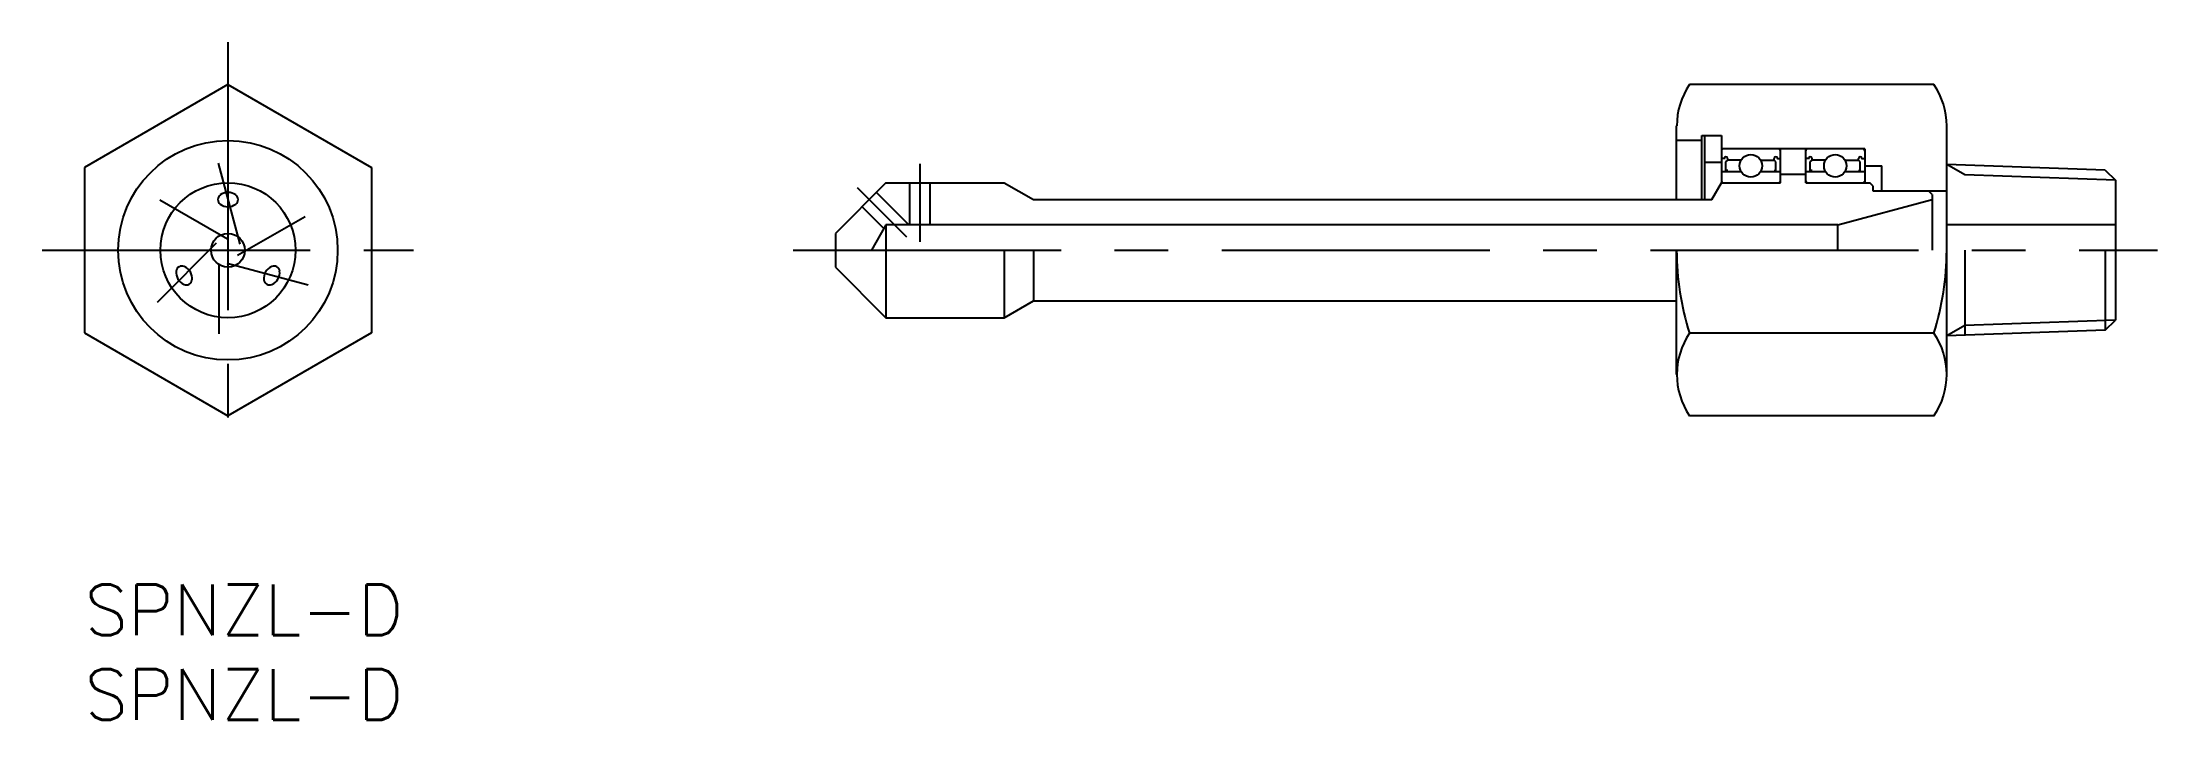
# Model space of a CAD drawing. Extents: x -2 to 123, y -8 to 32.
import ezdxf

# ---------------------------------------------------------------- set-up
doc = ezdxf.new("R2010")
doc.units = 0
doc.header["$LTSCALE"] = 0.5
doc.linetypes.add('CENTER', pattern=[50.8, 31.75, -6.35, 6.35, -6.35])
doc.linetypes.add('DASHED', pattern=[19.05, 12.7, -6.35])
for name, color, linetype in [('MSM_CENTER', 1, 'CENTER'), ('MSM_CONTINUOUS', 7, 'CONTINUOUS'), ('MSM_DASHED', 4, 'DASHED'), ('MSM_NARROW', 5, 'CONTINUOUS'), ('MSM_PART_NUMBER', 7, 'CONTINUOUS')]:
    doc.layers.add(name, color=color, linetype=linetype)
doc.styles.get("Standard").update_dxf_attribs({"font": 'txt.shx', "height": 1.5, "bigfont": 'bigfont.shx'})

# ---------------------------------------------------------------- blocks, each defined once
blk = doc.blocks.new('*U11')
at = {"layer": 'MSM_PART_NUMBER'}
blk.add_text('SPNZL-D', height=3, dxfattribs=at).set_placement((0, -3))
blk = doc.blocks.new('*U12')
at = {"layer": 'MSM_PART_NUMBER'}
blk.add_text('SPNZL-D', height=3, dxfattribs=at).set_placement((0, -8))

msp = doc.modelspace()

# ---------------------------------------------------------------- linework, layer by layer
at = {"layer": 'MSM_CENTER'}
for p, q in [((8.5, 32.13), (8.5, 7.5)), ((7.92, 24.97), (9.21, 20.18)), ((49.49, 24.93), (49.49, 20.31)), ((8.48, 20.46), (4.47, 22.78)), ((45.79, 23.52), (48.7, 20.61)), ((9.07, 19.51), (13.08, 21.82)), ((4.33, 16.74), (7.83, 20.25)), ((-2.5, 19.81), (19.5, 19.81)), ((7.95, 18.98), (7.95, 14.85)), ((13.25, 17.74), (8.46, 19.02)), ((41.99, 19.81), (122.84, 19.81))]:
    msp.add_line(p, q, dxfattribs=at)
at = {"layer": 'MSM_CONTINUOUS'}
for p, q in [((8.5, 29.63), (0, 24.72)), ((8.5, 29.63), (17, 24.72)), ((109.58, 29.63), (95.1, 29.63)), ((94.34, 22.81), (94.34, 27.18)), ((95.84, 22.81), (95.84, 26.61)), ((95.84, 26.61), (96.99, 26.61)), ((95.99, 26.61), (95.99, 22.81)), ((96.99, 26.61), (96.99, 23.81)), ((110.34, 12.45), (110.34, 27.18)), ((95.84, 26.31), (94.34, 26.31)), ((105.49, 25.81), (96.99, 25.81)), ((97.16, 25.25), (96.99, 25.25)), ((97.16, 25.25), (97.16, 25.2)), ((97.26, 25.05), (97.37, 25.15)), ((97.37, 25.15), (97.37, 25.25)), ((98.17, 25.15), (97.37, 25.15)), ((99.32, 25.15), (100.12, 25.15)), ((100.12, 25.15), (100.12, 25.25)), ((100.22, 25.05), (100.12, 25.15)), ((100.32, 25.25), (100.32, 25.2)), ((100.32, 25.25), (100.49, 25.25)), ((100.49, 23.81), (100.49, 25.81)), ((101.99, 23.81), (101.99, 25.81)), ((102.16, 25.25), (101.99, 25.25)), ((102.16, 25.25), (102.16, 25.2)), ((102.26, 25.05), (102.37, 25.15)), ((102.37, 25.15), (102.37, 25.25)), ((103.17, 25.15), (102.37, 25.15)), ((104.32, 25.15), (105.12, 25.15)), ((105.12, 25.15), (105.12, 25.25)), ((105.22, 25.05), (105.12, 25.15)), ((105.32, 25.25), (105.32, 25.2)), ((105.32, 25.25), (105.49, 25.25)), ((105.49, 25.81), (105.49, 23.81)), ((0, 24.72), (0, 14.91)), ((17, 24.72), (17, 14.91)), ((96.99, 25.01), (95.99, 25.01)), ((96.99, 24.48), (98.17, 24.48)), ((97.26, 24.54), (97.26, 25.05)), ((97.37, 24.54), (97.26, 24.54)), ((99.32, 24.48), (100.49, 24.48)), ((100.12, 24.54), (100.22, 24.54)), ((100.22, 24.54), (100.22, 25.05)), ((100.49, 24.31), (101.99, 24.31)), ((101.99, 24.48), (103.17, 24.48)), ((102.26, 24.54), (102.26, 25.05)), ((102.37, 24.54), (102.26, 24.54)), ((104.32, 24.48), (105.49, 24.48)), ((105.12, 24.54), (105.22, 24.54)), ((105.22, 24.54), (105.22, 25.05)), ((105.49, 24.81), (106.49, 24.81)), ((106.49, 23.31), (106.49, 24.81)), ((119.74, 24.56), (110.34, 24.89)), ((119.74, 24.56), (120.34, 23.96)), ((120.34, 23.96), (120.34, 15.67)), ((47.49, 23.81), (44.49, 20.81)), ((46.92, 23.24), (48.84, 21.31)), ((47.49, 23.81), (54.49, 23.81)), ((54.49, 23.81), (56.23, 22.81)), ((56.23, 22.81), (96.42, 22.81)), ((96.42, 22.81), (96.99, 23.81)), ((96.99, 23.81), (100.49, 23.81)), ((101.99, 23.81), (105.79, 23.81)), ((103.9, 21.31), (109.49, 22.81)), ((105.99, 23.61), (105.79, 23.81)), ((105.99, 23.31), (105.99, 23.61)), ((110.34, 23.31), (105.99, 23.31)), ((109.49, 23.11), (109.29, 23.31)), ((109.49, 23.11), (109.49, 19.81)), ((46.07, 22.39), (47.37, 21.09)), ((47.49, 21.31), (46.63, 19.81)), ((47.49, 21.31), (47.49, 19.81)), ((103.9, 21.31), (47.49, 21.31)), ((103.9, 19.81), (103.9, 21.31)), ((120.34, 21.31), (110.34, 21.31)), ((44.49, 20.81), (44.49, 18.81)), ((44.49, 18.81), (47.49, 15.81)), ((47.49, 19.81), (47.49, 15.81)), ((54.49, 19.81), (54.49, 15.81)), ((56.23, 19.81), (56.23, 16.81)), ((94.34, 12.45), (94.34, 19.81)), ((111.42, 19.81), (111.42, 14.78)), ((119.74, 19.81), (119.74, 15.07)), ((54.49, 15.81), (56.23, 16.81)), ((56.23, 16.81), (94.34, 16.81)), ((47.49, 15.81), (54.49, 15.81)), ((119.74, 15.07), (110.34, 14.74)), ((119.74, 15.07), (120.34, 15.67)), ((0, 14.91), (8.5, 10)), ((17, 14.91), (8.5, 10)), ((95.1, 14.91), (109.58, 14.91)), ((109.58, 10), (95.1, 10))]:
    msp.add_line(p, q, dxfattribs=at)
for centre, radius in [((8.5, 19.81), 6.5), ((98.74, 24.81), 0.667), ((103.74, 24.81), 0.667), ((8.5, 19.81), 4), ((8.5, 19.81), 1)]:
    msp.add_circle(centre, radius, dxfattribs=at)
for centre, radius, start, end in [((98.69, 27.18), 4.34, 145.6156, 180), ((106, 27.18), 4.34, 360, 34.3844), ((97.09, 25.71), 0.1, 90, 180), ((97.26, 25.25), 0.102, 0, 180), ((100.22, 25.25), 0.102, 0, 180), ((100.39, 25.71), 0.1, 0, 90), ((102.09, 25.71), 0.1, 90, 180), ((102.26, 25.25), 0.102, 0, 180), ((105.22, 25.25), 0.102, 0, 180), ((105.39, 25.71), 0.1, 0, 90), ((97.09, 23.91), 0.1, 180, 270), ((100.39, 23.91), 0.1, 270, 0), ((102.09, 23.91), 0.1, 180, 270), ((105.39, 23.91), 0.1, 270, 0), ((8.24, 22.81), 0.338, 126.5805, 233.4195), ((8.5, 22.46), 0.778, 53.4195, 126.5805), ((8.76, 22.81), 0.338, 306.5805, 53.4195), ((8.5, 23.17), 0.778, 233.4195, 306.5805), ((5.77, 18.54), 0.338, 66.5805, 173.4195), ((5.6, 18.14), 0.778, 353.4195, 66.5805), ((11.4, 18.14), 0.778, 113.4195, 186.5805), ((11.23, 18.54), 0.338, 6.5805, 113.4195), ((110.58, 19.81), 16.24, 180, 197.588), ((110.58, 19.81), 16.24, 179.9838, 180), ((94.1, 19.81), 16.24, 342.412, 0), ((6.21, 18.49), 0.778, 173.4195, 246.5805), ((6.03, 18.09), 0.338, 246.5805, 353.4195), ((10.97, 18.09), 0.338, 186.5805, 293.4195), ((10.79, 18.49), 0.778, 293.4195, 6.5805), ((98.69, 12.45), 4.34, 145.6156, 214.3844), ((106, 12.45), 4.34, 325.6156, 34.3844)]:
    msp.add_arc(centre, radius, start, end, dxfattribs=at)
at = {"layer": 'MSM_DASHED'}
for p, q in [((48.89, 23.81), (48.89, 21.31)), ((50.09, 23.81), (50.09, 21.31))]:
    msp.add_line(p, q, dxfattribs=at)
at = {"layer": 'MSM_NARROW'}
for p, q in [((111.42, 24.27), (110.34, 24.89)), ((120.34, 23.96), (111.42, 24.27)), ((111.42, 15.36), (110.34, 14.74)), ((120.34, 15.67), (111.42, 15.36))]:
    msp.add_line(p, q, dxfattribs=at)

# ---------------------------------------------------------------- block references
at = {"layer": 'MSM_CONTINUOUS'}
for name in ['*U11', '*U12']:
    msp.add_blockref(name, (0, 0), dxfattribs=at)

doc.saveas('drawing.dxf')
